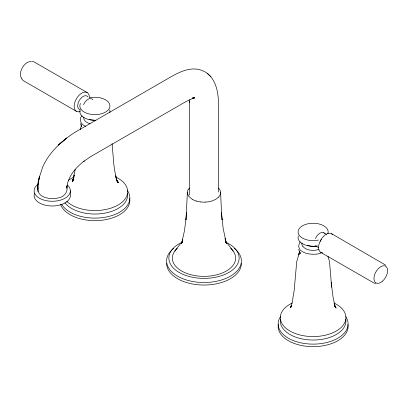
<?xml version="1.0" encoding="UTF-8"?>
<svg xmlns="http://www.w3.org/2000/svg" width="408" height="408" viewBox="0 0 408 408"><rect width="100%" height="100%" fill="white"/><g stroke="black" fill="none" stroke-linecap="round" stroke-linejoin="round"><path stroke-width="0.61" d="M192.734 97.736L194.606 98.017L193.127 97.864L194.57 97.793L192.163 98.287L193.448 97.997L185.421 101.888L90.382 156.799L83.558 161.517L84.267 160.981C75.567 167.637 67.616 176.812 66.718 188.19L66.968 186.058C68.095 191.724 64.439 196.804 58.813 197.793A14.494 8.191 1 0 1 44.339 197.176C31.829 192.846 40.06 176.429 42.376 167.836C48.761 152.505 61.572 140.872 75.322 132.09L171.146 76.719C180.576 71.288 192.489 65.943 203.209 70.992C214.516 75.99 217.943 89.383 218.387 100.633L218.474 192.097M187.399 192.581L185.951 219.779L186.527 212.609M299.589 251.114L299.528 252.343L299.645 251.236M81.381 124.466L81.284 126.347L81.34 125.618L80.218 129.708M83.803 116.938C83.038 120.615 87.016 122.951 90.041 123.752M186.048 218.662L184.487 230.586L181.596 243.739L182.641 239.736L181.912 242.49L182.488 241.429M299.574 251.42L298.829 254.852L299.656 251.486M75.205 169.432L72.629 181.565L74.287 174.971L72.252 181.846L73.231 179.622M37.98 188.409L37.97 185.303L39.448 176.338L38.092 184.365M299.666 251.42L296.723 261.655L294.158 290.618L292.041 303.062L290.639 307.561L291.445 305.76L290.618 307.336L291.031 306.673M37.801 189.603L38.117 188.613M73.481 179.066L72.542 181.05L73.108 180.101M73.364 179.648L72.435 181.162L73.379 179.974M188.114 189.791L189.363 188.057M182.743 241.021L181.708 242.485L182.636 241.337M174.772 251.109L180.53 243.627M81.947 115.816C78.132 119.391 81.442 125.032 85.68 126.373M300.181 241.883C293.046 253.603 314.956 256.622 321.902 252.552M291.429 306.173L290.399 307.423L291.628 306.194M73.302 180.04L72.145 181.427L73.384 180.188M218.637 197.089L215.745 199.349L211.834 201.022A16.631 9.578 0 0 1 207.228 201.945L205.627 202.113M318.781 249.466C313.579 251.114 306.969 250.757 302.976 246.656M314.787 246.197L315.92 246.085M314.221 246.254L310.942 246.162L307.448 245.402M94.875 120.284L90.647 119.789M32.186 61.358L33.986 61.863L87.184 92.575M375.171 283.55L375.814 283.626M200.772 201.975L196.177 201.027M89.209 119.366L90.158 119.687M374.57 283.382L320.815 252.409M331.617 233.697L385.769 265.2M323.804 232.749L326.528 234.325M318.811 247.692L316.088 246.116A7.716 4.457 -60 0 1 315.726 245.866M76.383 111.287L23.185 80.575L21.527 78.668M192.27 199.354L188.669 196.248L187.481 193.514M116.265 180.127L117.632 181.417L116.663 180.351M210.905 76.806L207.346 73.394M334.596 306.189L335.85 307.423L334.82 306.173M227.45 243.607L233.228 251.109M117.071 180.831L118.708 182.753L117.116 180.871L118.075 182.396L116.963 180.601L117.637 182.121L116.158 178.73L117.637 182.121M218.632 188.052L219.886 189.791L220.519 191.638A16.57 9.562 -0.2 0 1 220.269 194.438A16.294 9.404 -0.1 0 1 218.617 197.084M225.359 241.332L226.318 242.515L225.282 241.057M335.223 306.689L336.136 308.116L334.422 304.781L335.024 306.224L333.101 297.478L331.184 282.474L331.638 287.125L329.531 261.671L327.976 256.3M225.527 241.454L226.088 242.49L225.078 238.609L226.389 243.698L223.13 228.23L221.483 212.803L222.049 219.779L221.967 218.836M299.758 252.037L300.421 253.511L298.595 249.518M80.345 123.512L81.763 126.75L81.437 125.613M115.984 177.164L115.653 175.848L116.943 180.963L114.832 171.34L113.842 164.613L112.083 143.565M189.2 99.654L189.587 102.734L189.465 101.572L189.547 195.095M221.585 214.062L220.601 192.566M37.97 185.303L38.005 191.74M70.385 190.801L70.385 195.529A18.13 10.47 0 0 1 50.475 205.943A18.13 10.47 0 0 1 34.466 193.484M315.404 238.553A7.716 4.457 -60 0 1 324.482 233.315M322.616 252.914A10.802 6.237 -60 0 1 320.56 240.399A10.802 6.237 -60 0 1 332.571 234.488M320.316 241.388A7.716 4.457 -60 0 1 320.637 240.705M320.994 240.042A7.716 4.457 -60 0 1 321.392 239.394M302.96 246.661A11.2 6.472 -0.3 0 1 302.058 242.933M317.49 245.932A15.045 8.685 0 0 1 298.365 235.926M318.424 240.083A15.045 8.685 0 0 1 298.304 233.458A15.045 8.685 0 0 1 313.288 223.263A15.045 8.685 0 0 1 327.879 233.646M345.76 319.245A32.793 18.931 0 0 1 313.125 340.032A32.793 18.931 0 0 1 280.49 319.245M333.928 302.996A32.793 18.931 0 0 1 337.059 330.577A32.793 18.931 0 0 1 289.19 330.577A32.793 18.931 0 0 1 292.317 302.996M347.917 324.477A34.966 20.186 0 0 1 313.125 346.642A34.966 20.186 0 0 1 278.327 324.477M345.744 316.669A34.966 20.186 0 0 1 313.125 344.123A34.966 20.186 0 0 1 280.5 316.669M83.518 104.672A7.716 4.457 -60 0 1 92.866 99.807M80.116 109.706A7.716 4.457 -60 0 1 79.483 100.164A7.716 4.457 -60 0 1 87.96 96.971M80.289 111.44A10.802 6.237 -60 0 1 74.21 105.152A10.802 6.237 -60 0 1 82.283 92.84A10.802 6.237 -60 0 1 89.418 97.522M21.95 78.469A9.644 5.569 -60 0 1 22.399 67.646A9.644 5.569 -60 0 1 31.549 61.843M109.635 109.92A15.045 8.685 0 0 1 109.849 112.47M95.86 120.284A15.045 8.685 0 0 1 80.121 109.92M89.576 97.818A15.045 8.685 0 0 1 109.772 104.718A15.045 8.685 0 0 1 93.728 114.607A15.045 8.685 0 0 1 80.478 103.423M127.51 193.239A32.793 18.931 0 0 1 103.234 213.404A32.793 18.931 0 0 1 64.898 202.766M115.683 176.996A32.793 18.931 0 0 1 116.295 205.969A32.793 18.931 0 0 1 66.749 201.363M68.539 180.351A32.793 18.931 0 0 1 74.072 176.996M129.673 198.472A34.966 20.186 0 0 1 100.006 220.417A34.966 20.186 0 0 1 60.583 204.388M127.5 190.664A34.966 20.186 0 0 1 106.656 216.939A34.966 20.186 0 0 1 61.679 204.26M67.325 184.987A18.13 10.47 0 0 1 63.755 198.895A18.13 10.47 0 0 1 39.428 198.206A18.13 10.47 0 0 1 38.235 184.161M230.729 248.324A31.635 18.263 0 0 1 224.665 271.927A31.635 18.263 0 0 1 183.335 271.927A31.635 18.263 0 0 1 177.271 248.324M187.44 193.494A16.631 9.578 0 0 1 188.078 189.771M196.289 201.042A16.57 9.562 -0.2 0 1 192.382 199.4M205.622 202.077A16.57 9.532 0 0 1 200.787 201.945M241.373 263.451A37.373 21.578 0 0 1 204 285.029A37.373 21.578 0 0 1 166.627 263.451M226.287 242.418A35.134 20.283 0 0 1 229.643 271.963A35.134 20.283 0 0 1 178.357 271.963A35.134 20.283 0 0 1 181.713 242.418M234.238 248.248A37.373 21.578 0 0 1 229.01 276.971A37.373 21.578 0 0 1 178.99 276.971A37.373 21.578 0 0 1 173.762 248.248M66.101 138.506L58.436 145.039L66.81 137.97L66.101 138.506M382.546 281.143A9.644 5.569 -60 0 0 385.601 266.205A9.644 5.569 -60 0 0 374.192 276.318A9.644 5.569 -60 0 0 382.546 281.143"/></g></svg>
